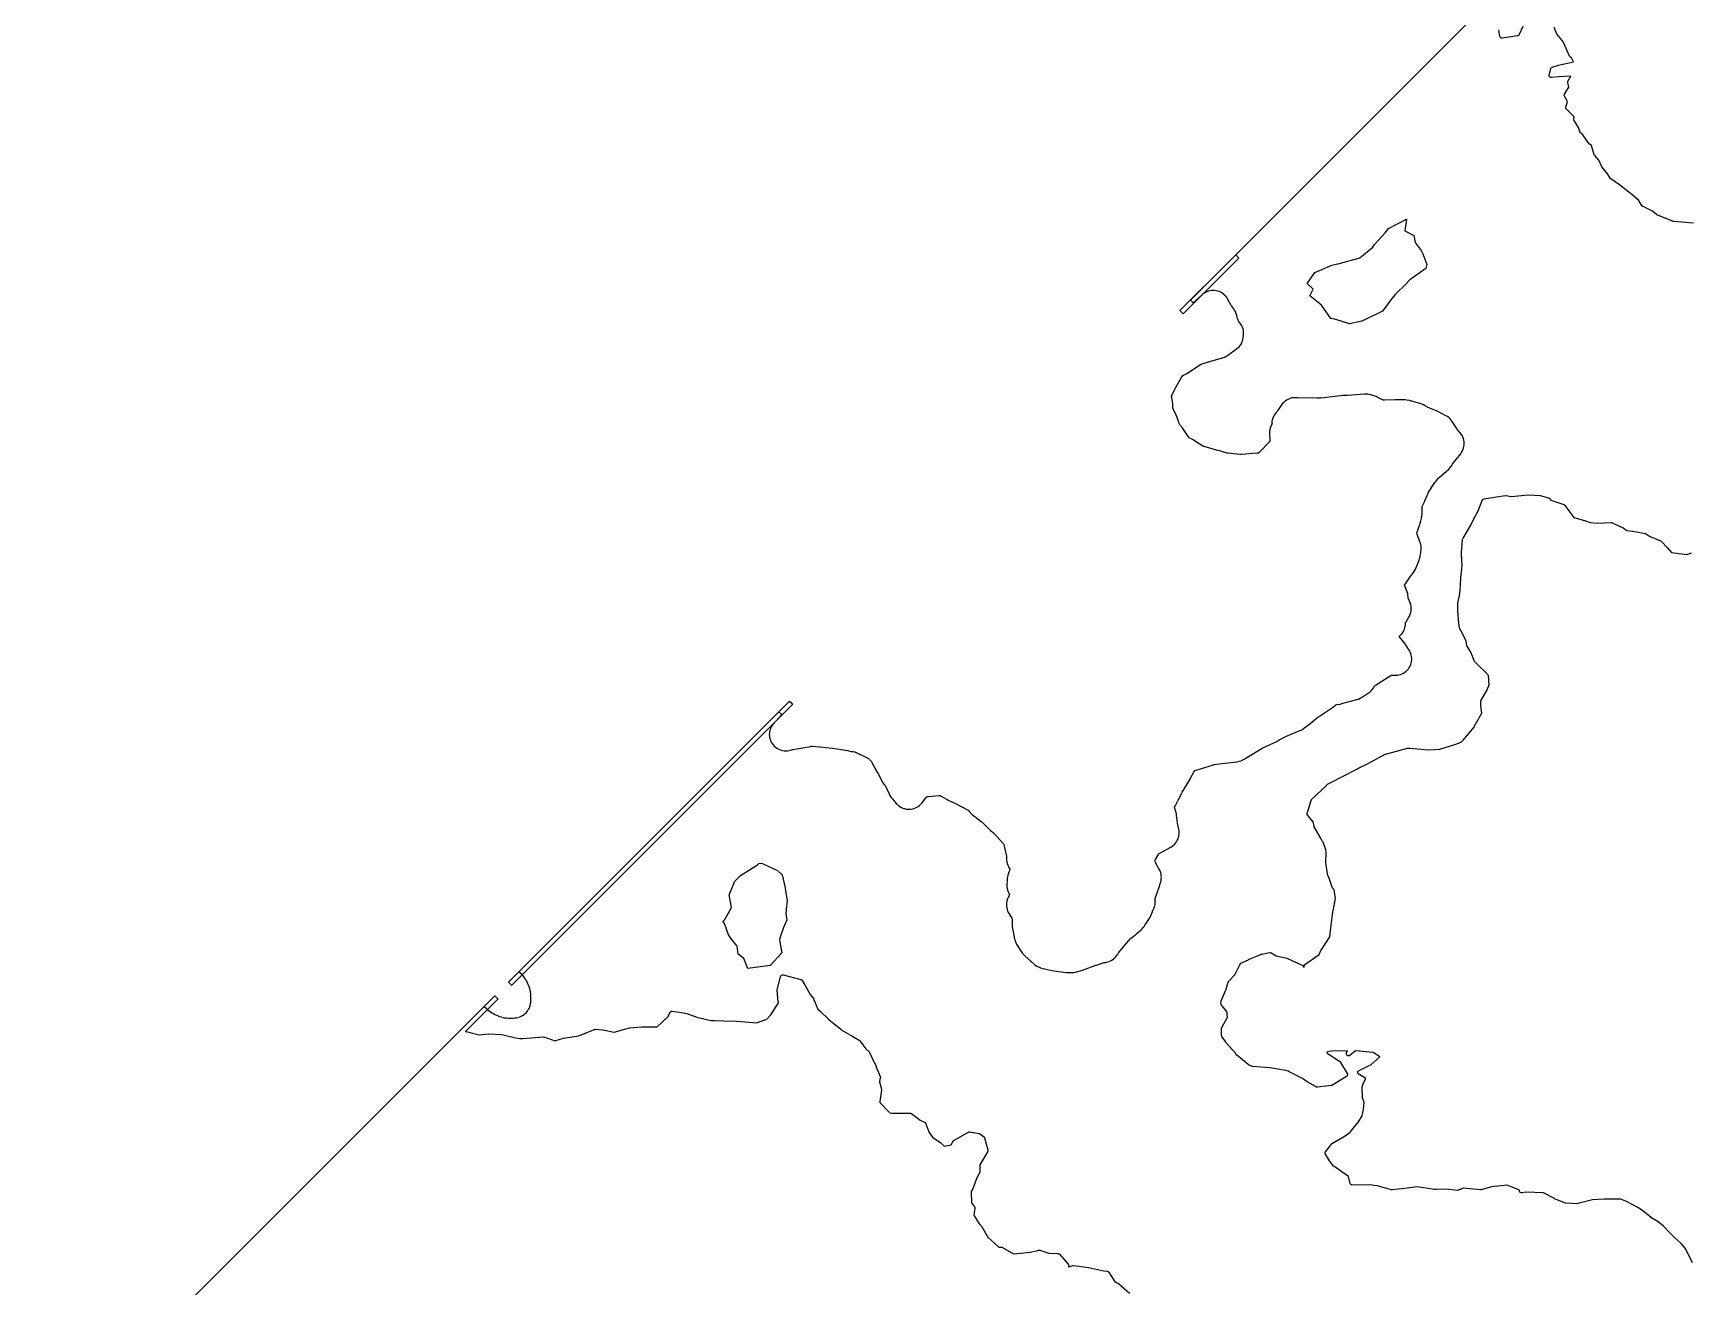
# Model space of a CAD drawing. Header units: millimetres. Extents: x 0 to 600, y 0 to 900.
# Drawn here: x 77.4 to 132.7, y 556.3 to 598.2 of the extents above; entities that cross this region are included whole.
import ezdxf

# ---------------------------------------------------------------- set-up
doc = ezdxf.new("R2010")
doc.units = ezdxf.units.MM
doc.layers.add('CORTE', color=1, linetype='Continuous')
doc.layers.add('GRABADO', color=5, linetype='Continuous')

msp = doc.modelspace()

# ---------------------------------------------------------------- linework, layer by layer
at = {"layer": 'CORTE'}
msp.add_lwpolyline([(77.769, 550.992), (92.47, 565.693), (92.544, 565.619), (92.586, 565.581), (92.631, 565.544), (92.677, 565.51), (92.725, 565.478), (92.774, 565.449), (92.825, 565.422), (92.877, 565.397), (92.93, 565.375), (92.984, 565.356), (93.039, 565.339), (93.095, 565.325), (93.151, 565.314), (93.208, 565.305), (93.265, 565.3), (93.322, 565.297), (93.38, 565.297), (93.437, 565.3), (93.495, 565.305), (93.549, 565.313), (93.603, 565.324), (93.655, 565.34), (93.704, 565.36), (93.752, 565.386), (93.797, 565.416), (93.838, 565.45), (93.876, 565.488), (93.91, 565.529), (93.94, 565.574), (93.966, 565.622), (93.986, 565.671), (94.002, 565.723), (94.013, 565.777), (94.021, 565.832), (94.026, 565.889), (94.029, 565.946), (94.029, 566.004), (94.026, 566.061), (94.021, 566.118), (94.012, 566.175), (94.001, 566.231), (93.987, 566.287), (93.97, 566.342), (93.951, 566.396), (93.929, 566.449), (93.905, 566.501), (93.877, 566.552), (93.848, 566.601), (93.816, 566.649), (93.782, 566.695), (93.745, 566.74), (93.707, 566.782), (93.633, 566.856), (102.301, 575.524), (102.397, 575.433), (102.107, 575.114), (102.075, 575.071), (102.048, 575.024), (102.025, 574.976), (102.007, 574.925), (101.993, 574.872), (101.986, 574.819), (101.983, 574.765), (101.986, 574.711), (101.994, 574.658), (102.007, 574.606), (102.026, 574.555), (102.049, 574.506), (102.077, 574.46), (102.109, 574.417), (102.145, 574.377), (102.185, 574.341), (102.229, 574.309), (102.275, 574.282), (102.324, 574.259), (102.375, 574.241), (102.428, 574.228), (102.481, 574.22), (102.535, 574.218), (102.589, 574.221), (102.642, 574.229), (102.694, 574.243), (102.744, 574.261), (102.752, 574.264), (102.771, 574.268), (103.37, 574.368), (103.394, 574.37), (103.417, 574.37), (103.66, 574.357), (103.679, 574.355), (104.078, 574.311), (104.095, 574.309), (104.599, 574.228), (104.634, 574.221), (104.673, 574.21), (104.718, 574.2), (104.765, 574.194), (104.809, 574.189), (104.834, 574.186), (104.858, 574.176), (105.252, 573.982), (105.271, 573.972), (105.287, 573.958), (105.359, 573.896), (105.378, 573.878), (105.391, 573.855), (105.524, 573.603), (105.552, 573.555), (105.585, 573.51), (105.609, 573.479), (105.619, 573.455), (105.632, 573.42), (105.666, 573.343), (105.746, 573.192), (105.772, 573.148), (105.801, 573.108), (105.835, 573.069), (105.859, 573.043), (105.872, 573.019), (105.979, 572.781), (106.008, 572.727), (106.04, 572.677), (106.08, 572.63), (106.119, 572.588), (106.132, 572.574), (106.221, 572.467), (106.259, 572.426), (106.299, 572.39), (106.343, 572.358), (106.39, 572.331), (106.439, 572.308), (106.49, 572.29), (106.542, 572.278), (106.596, 572.27), (106.65, 572.268), (106.704, 572.272), (106.757, 572.28), (106.809, 572.294), (106.86, 572.313), (106.908, 572.337), (106.954, 572.365), (106.997, 572.398), (107.037, 572.435), (107.074, 572.477), (107.219, 572.659), (107.249, 572.694), (107.295, 572.699), (107.648, 572.724), (107.684, 572.725), (107.716, 572.709), (107.918, 572.593), (107.974, 572.564), (108.179, 572.474), (108.2, 572.464), (108.601, 572.255), (108.629, 572.239), (108.644, 572.219), (108.664, 572.189), (108.695, 572.151), (108.729, 572.117), (108.767, 572.084), (108.993, 571.907), (109.044, 571.871), (109.073, 571.853), (109.09, 571.838), (109.367, 571.561), (109.403, 571.528), (109.443, 571.498), (109.454, 571.49), (109.47, 571.474), (109.775, 571.141), (109.793, 571.12), (109.805, 571.095), (109.812, 571.079), (109.82, 571.058), (109.825, 571.037), (109.893, 570.7), (109.896, 570.677), (109.897, 570.654), (109.896, 570.626), (109.898, 570.568), (109.906, 570.513), (109.919, 570.458), (109.937, 570.405), (109.961, 570.354), (109.991, 570.304), (110.011, 570.275), (109.994, 570.223), (109.959, 570.132), (109.939, 570.072), (109.927, 570.012), (109.921, 569.95), (109.917, 569.842), (109.913, 569.796), (109.912, 569.789), (109.908, 569.734), (109.911, 569.679), (109.919, 569.624), (109.933, 569.57), (109.951, 569.518), (109.976, 569.467), (110.002, 569.419), (109.976, 569.369), (109.972, 569.361), (109.945, 569.309), (109.924, 569.257), (109.908, 569.202), (109.899, 569.146), (109.895, 569.09), (109.897, 569.033), (109.905, 568.976), (109.918, 568.925), (109.934, 568.877), (109.955, 568.83), (109.982, 568.784), (110.073, 568.64), (110.091, 568.609), (110.092, 568.574), (110.089, 568.407), (110.091, 568.348), (110.098, 568.291), (110.118, 568.19), (110.12, 568.18), (110.17, 567.938), (110.183, 567.888), (110.199, 567.841), (110.221, 567.795), (110.247, 567.75), (110.414, 567.49), (110.443, 567.448), (110.475, 567.411), (110.512, 567.375), (110.515, 567.372), (110.809, 567.11), (110.857, 567.07), (110.909, 567.038), (110.965, 567.011), (111.032, 566.983), (111.077, 566.966), (111.123, 566.953), (111.412, 566.885), (111.478, 566.874), (111.905, 566.824), (111.942, 566.821), (112.025, 566.817), (112.085, 566.817), (112.142, 566.823), (112.2, 566.835), (112.384, 566.885), (112.433, 566.901), (112.882, 567.065), (112.897, 567.07), (113.155, 567.151), (113.175, 567.156), (113.199, 567.16), (113.219, 567.163), (113.271, 567.174), (113.322, 567.19), (113.371, 567.211), (113.418, 567.237), (113.461, 567.267), (113.502, 567.301), (113.54, 567.339), (113.573, 567.38), (113.602, 567.425), (113.608, 567.436), (113.623, 567.46), (113.635, 567.477), (113.966, 567.879), (113.989, 567.904), (114.026, 567.942), (114.048, 567.962), (114.391, 568.251), (114.427, 568.284), (114.46, 568.319), (114.488, 568.357), (114.515, 568.398), (114.543, 568.446), (114.679, 568.651), (114.706, 568.696), (114.728, 568.742), (114.746, 568.791), (114.767, 568.858), (114.775, 568.88), (114.78, 568.888), (114.808, 568.94), (114.83, 568.994), (114.846, 569.049), (114.856, 569.106), (114.86, 569.165), (114.862, 569.27), (114.864, 569.296), (114.871, 569.32), (114.989, 569.667), (115.01, 569.742), (115.013, 569.758), (115.025, 569.787), (115.043, 569.84), (115.056, 569.892), (115.064, 569.945), (115.067, 569.999), (115.064, 570.052), (115.056, 570.105), (115.043, 570.158), (115.025, 570.208), (115.002, 570.257), (114.974, 570.303), (114.956, 570.327), (114.945, 570.343), (114.935, 570.362), (114.87, 570.504), (114.851, 570.552), (114.875, 570.598), (114.983, 570.777), (115.002, 570.805), (115.031, 570.821), (115.363, 570.994), (115.413, 571.023), (115.458, 571.056), (115.499, 571.093), (115.536, 571.135), (115.569, 571.179), (115.598, 571.227), (115.621, 571.278), (115.639, 571.331), (115.652, 571.385), (115.659, 571.44), (115.66, 571.496), (115.656, 571.552), (115.645, 571.608), (115.611, 571.755), (115.603, 571.804), (115.595, 571.899), (115.593, 571.919), (115.576, 572.058), (115.567, 572.108), (115.554, 572.157), (115.513, 572.291), (115.502, 572.334), (115.521, 572.374), (115.629, 572.574), (115.643, 572.603), (115.734, 572.795), (115.759, 572.839), (115.802, 572.904), (115.818, 572.928), (116.021, 573.27), (116.031, 573.288), (116.16, 573.524), (116.183, 573.56), (116.223, 573.575), (116.801, 573.753), (116.819, 573.758), (116.837, 573.761), (116.998, 573.781), (117.594, 573.856), (117.661, 573.869), (117.726, 573.889), (117.739, 573.894), (117.784, 573.914), (117.825, 573.936), (117.866, 573.963), (117.889, 573.979), (117.913, 573.995), (118.4, 574.287), (118.428, 574.303), (118.937, 574.546), (119.001, 574.583), (119.046, 574.611), (119.087, 574.635), (119.224, 574.699), (119.237, 574.704), (119.684, 574.893), (119.728, 574.913), (119.768, 574.936), (119.807, 574.964), (120.016, 575.123), (120.027, 575.132), (120.283, 575.337), (120.308, 575.355), (120.741, 575.643), (120.776, 575.668), (120.865, 575.737), (120.891, 575.755), (120.923, 575.762), (121.034, 575.781), (121.093, 575.794), (121.59, 575.93), (121.646, 575.948), (121.698, 575.971), (121.748, 576.001), (121.978, 576.15), (122.02, 576.18), (122.057, 576.213), (122.092, 576.249), (122.123, 576.288), (122.151, 576.329), (122.17, 576.366), (122.183, 576.386), (122.21, 576.405), (122.727, 576.728), (122.761, 576.747), (122.799, 576.744), (122.832, 576.74), (122.886, 576.739), (122.94, 576.743), (122.994, 576.752), (123.046, 576.767), (123.097, 576.786), (123.145, 576.811), (123.191, 576.84), (123.233, 576.874), (123.272, 576.911), (123.307, 576.953), (123.338, 576.997), (123.365, 577.045), (123.386, 577.095), (123.403, 577.146), (123.414, 577.199), (123.42, 577.253), (123.421, 577.308), (123.416, 577.362), (123.406, 577.415), (123.39, 577.467), (123.37, 577.517), (123.345, 577.565), (123.314, 577.612), (123.311, 577.616), (123.196, 577.792), (123.151, 577.851), (123.051, 577.968), (123.002, 578.032), (123.063, 578.098), (123.099, 578.139), (123.129, 578.183), (123.156, 578.229), (123.177, 578.277), (123.194, 578.327), (123.206, 578.378), (123.213, 578.431), (123.214, 578.472), (123.216, 578.498), (123.232, 578.527), (123.324, 578.677), (123.352, 578.728), (123.373, 578.779), (123.389, 578.832), (123.4, 578.887), (123.405, 578.942), (123.404, 578.997), (123.398, 579.053), (123.387, 579.107), (123.37, 579.16), (123.346, 579.213), (123.31, 579.286), (123.297, 579.314), (123.296, 579.345), (123.296, 579.351), (123.294, 579.41), (123.286, 579.467), (123.272, 579.523), (123.251, 579.578), (123.201, 579.696), (123.183, 579.745), (123.21, 579.791), (123.386, 580.056), (123.408, 580.086), (123.481, 580.175), (123.518, 580.224), (123.548, 580.276), (123.573, 580.332), (123.667, 580.581), (123.681, 580.621), (123.691, 580.662), (123.699, 580.696), (123.702, 580.708), (123.712, 580.771), (123.73, 580.937), (123.733, 580.991), (123.731, 581.043), (123.724, 581.095), (123.712, 581.146), (123.695, 581.198), (123.659, 581.289), (123.657, 581.294), (123.602, 581.443), (123.59, 581.481), (123.601, 581.52), (123.669, 581.714), (123.677, 581.738), (123.726, 581.898), (123.737, 581.941), (123.745, 581.984), (123.765, 582.127), (123.77, 582.18), (123.769, 582.234), (123.765, 582.332), (123.765, 582.365), (123.777, 582.395), (123.843, 582.53), (123.855, 582.557), (123.966, 582.818), (123.974, 582.835), (123.984, 582.851), (124.193, 583.171), (124.222, 583.21), (124.305, 583.305), (124.336, 583.336), (124.654, 583.619), (124.692, 583.657), (124.725, 583.696), (124.756, 583.739), (124.786, 583.787), (124.807, 583.816), (125.054, 584.132), (125.086, 584.178), (125.113, 584.224), (125.135, 584.273), (125.152, 584.324), (125.164, 584.377), (125.17, 584.43), (125.172, 584.483), (125.168, 584.537), (125.159, 584.59), (125.145, 584.642), (125.126, 584.692), (125.102, 584.74), (125.073, 584.785), (125.039, 584.829), (125.016, 584.857), (124.917, 584.985), (124.9, 585.01), (124.772, 585.208), (124.738, 585.256), (124.7, 585.298), (124.659, 585.336), (124.613, 585.37), (124.563, 585.399), (124.316, 585.529), (124.266, 585.553), (123.973, 585.673), (123.958, 585.679), (123.944, 585.687), (123.851, 585.743), (123.81, 585.766), (123.769, 585.784), (123.725, 585.799), (123.426, 585.89), (123.384, 585.901), (123.341, 585.909), (123.259, 585.921), (123.196, 585.926), (122.909, 585.936), (122.863, 585.936), (122.507, 585.92), (122.473, 585.921), (122.442, 585.935), (122.312, 586.003), (122.272, 586.021), (122.231, 586.037), (122.059, 586.095), (122.005, 586.11), (121.951, 586.12), (121.897, 586.124), (121.841, 586.122), (121.278, 586.081), (121.239, 586.081), (121.223, 586.081), (121.178, 586.081), (121.132, 586.077), (120.392, 585.986), (120.373, 585.985), (120.355, 585.985), (120.34, 585.986), (120.329, 585.986), (120.266, 585.988), (120.254, 585.989), (119.621, 585.998), (119.59, 585.999), (119.554, 586.003), (119.499, 586.002), (119.443, 585.995), (119.389, 585.983), (119.336, 585.966), (119.285, 585.943), (119.237, 585.916), (119.192, 585.883), (119.15, 585.846), (119.113, 585.806), (119.078, 585.76), (118.945, 585.561), (118.931, 585.543), (118.913, 585.524), (118.899, 585.511), (118.863, 585.468), (118.831, 585.422), (118.804, 585.373), (118.783, 585.322), (118.766, 585.268), (118.755, 585.213), (118.75, 585.155), (118.75, 585.153), (118.761, 585.148), (118.749, 585.12), (118.749, 585.12), (118.747, 585.117), (118.713, 585.04), (118.695, 584.987), (118.683, 584.932), (118.677, 584.876), (118.676, 584.818), (118.685, 584.582), (118.685, 584.536), (118.654, 584.502), (118.336, 584.184), (118.306, 584.157), (118.266, 584.152), (117.737, 584.106), (117.716, 584.105), (117.696, 584.106), (117.298, 584.149), (117.279, 584.152), (117.261, 584.156), (117.075, 584.211), (117.055, 584.217), (116.909, 584.254), (116.902, 584.256), (116.496, 584.369), (116.473, 584.376), (116.452, 584.389), (116.17, 584.568), (116.131, 584.591), (116.02, 584.651), (115.992, 584.667), (115.973, 584.693), (115.806, 584.946), (115.767, 585), (115.686, 585.096), (115.669, 585.118), (115.659, 585.144), (115.593, 585.346), (115.563, 585.421), (115.459, 585.635), (115.446, 585.663), (115.446, 585.694), (115.447, 585.752), (115.445, 585.81), (115.437, 585.868), (115.411, 586.009), (115.406, 586.046), (115.42, 586.081), (115.509, 586.27), (115.52, 586.292), (115.751, 586.704), (115.771, 586.736), (115.805, 586.752), (115.825, 586.761), (115.871, 586.783), (115.914, 586.809), (116.375, 587.111), (116.396, 587.124), (116.419, 587.132), (117.06, 587.32), (117.079, 587.325), (117.13, 587.34), (117.178, 587.36), (117.223, 587.383), (117.268, 587.412), (117.571, 587.628), (117.617, 587.664), (117.657, 587.703), (117.693, 587.746), (117.724, 587.793), (117.75, 587.842), (117.772, 587.894), (117.787, 587.948), (117.797, 588.001), (117.793, 588.002), (117.807, 588.078), (117.811, 588.134), (117.81, 588.19), (117.803, 588.246), (117.79, 588.301), (117.771, 588.354), (117.748, 588.405), (117.719, 588.453), (117.684, 588.5), (117.651, 588.54), (117.634, 588.563), (117.624, 588.59), (117.615, 588.621), (117.608, 588.648), (117.598, 588.698), (117.585, 588.748), (117.567, 588.797), (117.535, 588.876), (117.511, 588.927), (117.483, 588.973), (117.451, 589.017), (117.415, 589.057), (117.409, 589.064), (117.397, 589.083), (117.274, 589.3), (117.245, 589.346), (117.213, 589.388), (117.176, 589.427), (117.136, 589.462), (117.093, 589.492), (117.047, 589.519), (116.998, 589.541), (116.948, 589.558), (116.896, 589.57), (116.844, 589.577), (116.791, 589.579), (116.738, 589.576), (116.685, 589.568), (116.634, 589.555), (116.584, 589.537), (116.536, 589.514), (116.491, 589.486), (116.448, 589.455), (116.129, 589.166), (116.039, 589.261), (181.878, 655.101)], dxfattribs=at)
at = {"layer": 'GRABADO'}
for points in [[(127.124, 598.384), (127.008, 598.121), (127.002, 598.108), (126.985, 598.092), (126.965, 598.081), (126.952, 598.078), (126.442, 597.999), (126.43, 597.999), (126.423, 598), (126.416, 598.001), (126.408, 598.004), (126.392, 598.011), (126.375, 598.028), (126.367, 598.043), (126.363, 598.055), (126.326, 598.274)], [(132.82, 591.824), (132.166, 591.885), (132.165, 591.885), (132.148, 591.887), (132.142, 591.886), (132.124, 591.891), (131.6, 592.109), (131.592, 592.113), (131.585, 592.118), (131.449, 592.224), (131.125, 592.388), (131.118, 592.393), (131.113, 592.398), (131.104, 592.407), (131.101, 592.413), (130.992, 592.598), (130.768, 592.781), (130.561, 592.938), (130.561, 592.938), (130.352, 593.102), (130.067, 593.302), (130.058, 593.311), (129.949, 593.47), (129.773, 593.694), (129.769, 593.699), (129.765, 593.707), (129.662, 593.927), (129.526, 594.079), (129.524, 594.082), (129.518, 594.09), (129.513, 594.102), (129.422, 594.421), (129.36, 594.457), (129.359, 594.458), (129.349, 594.465), (129.339, 594.475), (129.093, 594.816), (129.055, 594.843), (129.05, 594.847), (129.041, 594.855), (129.036, 594.863), (129.033, 594.868), (129.03, 594.876), (129.028, 594.881), (128.989, 595.021), (128.836, 595.257), (128.829, 595.268), (128.826, 595.282), (128.824, 595.295), (128.826, 595.312), (128.827, 595.318), (128.843, 595.369), (128.581, 595.631), (128.577, 595.635), (128.571, 595.644), (128.566, 595.654), (128.563, 595.664), (128.561, 595.676), (128.561, 595.685), (128.562, 595.695), (128.613, 595.885), (128.519, 596.063), (128.516, 596.069), (128.512, 596.081), (128.511, 596.097), (128.513, 596.116), (128.519, 596.131), (128.663, 596.363), (128.628, 596.52), (128.626, 596.533), (128.628, 596.545), (128.63, 596.561), (128.638, 596.573), (128.732, 596.729), (128.317, 596.706), (128.083, 596.685), (128.074, 596.685), (128.06, 596.687), (128.05, 596.691), (128.045, 596.693), (128.035, 596.699), (128.025, 596.708), (128.021, 596.713), (128.015, 596.721), (128.011, 596.73), (128.009, 596.733), (128.005, 596.748), (128.005, 596.763), (128.005, 596.772), (128.035, 596.891), (128.059, 596.986), (128.063, 596.995), (128.066, 597.001), (128.072, 597.009), (128.083, 597.021), (128.096, 597.029), (128.106, 597.033), (128.32, 597.097), (128.323, 597.098), (128.813, 597.209), (128.754, 597.343), (128.713, 597.37), (128.707, 597.374), (128.695, 597.385), (128.687, 597.396), (128.684, 597.403), (128.534, 597.755), (128.462, 597.903), (128.273, 598.118), (128.268, 598.122), (128.26, 598.136), (128.175, 598.356)], [(132.794, 557.139), (132.653, 557.41), (132.652, 557.411), (132.55, 557.629), (132.409, 557.781), (132.187, 557.982), (132.019, 558.15), (131.825, 558.359), (131.644, 558.508), (131.403, 558.652), (131.4, 558.653), (131.395, 558.657), (131.146, 558.861), (130.983, 558.973), (130.567, 559.19), (130.504, 559.215), (130.388, 559.256), (129.84, 559.258), (129.448, 559.238), (128.967, 559.11), (128.961, 559.109), (128.952, 559.108), (128.948, 559.108), (128.566, 559.121), (128.553, 559.123), (128.299, 559.231), (128.186, 559.274), (128.181, 559.276), (127.818, 559.476), (127.224, 559.492), (127.106, 559.47), (127.099, 559.468), (127.084, 559.468), (127.07, 559.471), (127.055, 559.477), (127.043, 559.486), (127.031, 559.498), (127.019, 559.519), (127.017, 559.531), (127.014, 559.554), (126.606, 559.731), (126.077, 559.666), (125.738, 559.575), (125.732, 559.573), (125.72, 559.572), (125.713, 559.572), (125.133, 559.624), (124.985, 559.558), (124.973, 559.554), (124.961, 559.553), (124.953, 559.553), (124.558, 559.598), (124.249, 559.583), (124.173, 559.584), (124.169, 559.585), (123.597, 559.67), (123.188, 559.613), (123.186, 559.612), (122.762, 559.572), (122.753, 559.572), (122.743, 559.574), (122.27, 559.7), (122.154, 559.72), (122.059, 559.735), (121.438, 559.73), (121.431, 559.73), (121.42, 559.732), (121.408, 559.736), (121.399, 559.741), (121.391, 559.746), (121.376, 559.76), (121.368, 559.778), (121.366, 559.786), (121.305, 560.021), (121.087, 560.174), (120.818, 560.356), (120.809, 560.364), (120.681, 560.534), (120.678, 560.536), (120.541, 560.762), (120.538, 560.768), (120.534, 560.777), (120.533, 560.78), (120.53, 560.791), (120.53, 560.809), (120.533, 560.822), (120.535, 560.829), (120.541, 560.842), (120.752, 561.103), (120.758, 561.112), (120.773, 561.123), (121.204, 561.377), (121.369, 561.491), (121.646, 561.844), (121.761, 562.035), (121.808, 562.26), (121.836, 562.489), (121.781, 562.642), (121.779, 562.647), (121.778, 562.654), (121.777, 562.661), (121.768, 562.98), (121.769, 562.986), (121.77, 562.992), (121.8, 563.11), (121.802, 563.116), (121.805, 563.123), (121.888, 563.283), (121.655, 563.425), (121.648, 563.431), (121.641, 563.438), (121.636, 563.445), (121.632, 563.451), (121.627, 563.462), (121.624, 563.471), (121.623, 563.481), (121.623, 563.492), (121.624, 563.502), (121.627, 563.514), (121.636, 563.531), (121.651, 563.546), (121.661, 563.553), (122.067, 563.756), (122.353, 564.01), (122.137, 564.154), (121.54, 564.209), (121.359, 564.057), (121.352, 564.052), (121.341, 564.046), (121.327, 564.042), (121.316, 564.041), (121.301, 564.041), (121.286, 564.046), (121.272, 564.053), (121.26, 564.063), (121.25, 564.074), (121.243, 564.09), (121.24, 564.1), (121.238, 564.11), (121.238, 564.12), (121.239, 564.132), (121.243, 564.142), (121.243, 564.144), (121.245, 564.148), (121.28, 564.212), (120.736, 564.197), (120.614, 564.176), (120.592, 564.15), (120.599, 564.135), (121.013, 563.867), (121.019, 563.863), (121.025, 563.856), (121.03, 563.851), (121.034, 563.844), (121.046, 563.82), (121.265, 563.455), (121.269, 563.449), (121.271, 563.442), (121.273, 563.436), (121.275, 563.427), (121.275, 563.42), (121.275, 563.405), (121.27, 563.388), (121.265, 563.379), (121.258, 563.369), (121.25, 563.361), (121.243, 563.355), (120.751, 563.056), (120.74, 563.051), (120.729, 563.049), (120.271, 562.996), (120.264, 562.996), (120.253, 562.997), (120.241, 563.001), (120.235, 563.004), (119.928, 563.179), (119.771, 563.287), (119.33, 563.51), (119.329, 563.51), (119.292, 563.53), (119.22, 563.547), (118.681, 563.637), (118.103, 563.687), (118.092, 563.689), (118.001, 563.725), (117.994, 563.729), (117.985, 563.734), (117.978, 563.742), (117.965, 563.757), (117.58, 564.062), (117.573, 564.066), (117.562, 564.08), (117.556, 564.089), (117.537, 564.134), (117.229, 564.471), (117.227, 564.473), (117.216, 564.488), (117.211, 564.505), (117.208, 564.52), (117.087, 564.683), (117.084, 564.69), (117.079, 564.701), (117.077, 564.716), (117.072, 564.954), (117.072, 564.96), (117.074, 564.97), (117.076, 564.979), (117.08, 564.987), (117.267, 565.337), (117.259, 565.395), (117.259, 565.401), (117.259, 565.497), (117.066, 565.752), (117.059, 565.763), (117.053, 565.783), (117.053, 565.802), (117.065, 565.869), (117.066, 565.877), (117.228, 566.265), (117.29, 566.5), (117.292, 566.506), (117.295, 566.512), (117.298, 566.516), (117.302, 566.523), (117.512, 566.745), (117.693, 567.102), (117.698, 567.108), (117.702, 567.113), (117.708, 567.12), (117.715, 567.125), (117.718, 567.127), (117.722, 567.129), (117.969, 567.25), (117.971, 567.251), (118.407, 567.436), (118.414, 567.439), (118.689, 567.488), (118.701, 567.488), (118.707, 567.487), (118.711, 567.487), (118.717, 567.485), (118.724, 567.483), (118.732, 567.479), (118.9, 567.377), (119.263, 567.298), (119.27, 567.296), (119.277, 567.294), (119.763, 567.072), (119.767, 567.07), (119.772, 567.067), (119.778, 567.062), (119.784, 567.056), (119.79, 567.049), (119.792, 567.044), (119.802, 567.028), (119.836, 566.994), (119.831, 567.003), (119.828, 567.014), (119.827, 567.021), (119.826, 567.028), (119.827, 567.042), (119.831, 567.056), (119.835, 567.066), (119.841, 567.076), (119.848, 567.083), (119.855, 567.089), (120.335, 567.42), (120.386, 567.554), (120.387, 567.559), (120.393, 567.569), (120.686, 568.018), (120.731, 568.397), (120.731, 568.397), (120.788, 568.848), (120.788, 568.855), (120.788, 568.862), (120.79, 568.872), (120.791, 568.875), (120.794, 568.884), (120.873, 569.289), (120.829, 569.585), (120.78, 569.642), (120.772, 569.65), (120.765, 569.666), (120.677, 569.941), (120.625, 570.068), (120.623, 570.072), (120.612, 570.117), (120.61, 570.12), (120.551, 570.498), (120.55, 570.504), (120.55, 570.508), (120.56, 570.828), (120.551, 570.913), (120.484, 571.113), (120.384, 571.294), (120.382, 571.299), (120.367, 571.339), (120.169, 571.679), (120.167, 571.681), (120.165, 571.686), (120.161, 571.695), (120.16, 571.702), (120.134, 571.846), (119.948, 572.061), (119.943, 572.069), (119.94, 572.075), (119.935, 572.085), (119.932, 572.106), (119.933, 572.119), (119.934, 572.124), (120.064, 572.563), (120.065, 572.567), (120.068, 572.576), (120.074, 572.585), (120.08, 572.593), (120.083, 572.597), (120.087, 572.601), (120.578, 573.066), (120.581, 573.073), (120.584, 573.079), (120.596, 573.096), (120.61, 573.106), (121.245, 573.43), (121.731, 573.686), (121.733, 573.687), (121.898, 573.763), (122.071, 573.848), (122.535, 574.107), (122.542, 574.11), (122.546, 574.112), (123.281, 574.308), (123.288, 574.31), (123.298, 574.31), (123.36, 574.307), (123.361, 574.307), (123.982, 574.252), (124.357, 574.275), (124.89, 574.442), (125.07, 574.507), (125.137, 574.576), (125.504, 575.011), (125.513, 575.03), (125.528, 575.083), (125.532, 575.091), (125.757, 575.476), (125.726, 575.712), (125.726, 575.718), (125.731, 575.882), (125.731, 575.888), (125.734, 575.9), (125.739, 575.912), (125.91, 576.208), (125.981, 576.362), (126.004, 576.431), (125.982, 576.729), (125.898, 576.838), (125.638, 577.073), (125.635, 577.076), (125.52, 577.205), (125.516, 577.211), (125.51, 577.219), (125.508, 577.225), (125.405, 577.484), (125.266, 577.709), (125.263, 577.715), (125.259, 577.726), (125.232, 577.893), (125.062, 578.238), (125.039, 578.266), (125.031, 578.278), (125.028, 578.288), (125.027, 578.291), (125.005, 578.392), (124.972, 578.716), (124.972, 578.718), (124.962, 578.929), (124.96, 579.143), (124.96, 579.153), (125.017, 579.387), (125.038, 579.583), (125.051, 579.763), (125.059, 580.003), (125.059, 580.007), (125.096, 580.285), (125.106, 580.426), (125.09, 580.522), (125.089, 580.524), (125.088, 580.531), (125.085, 580.849), (125.085, 580.852), (125.114, 581.252), (125.116, 581.26), (125.118, 581.268), (125.141, 581.314), (125.207, 581.421), (125.399, 581.77), (125.466, 581.913), (125.632, 582.222), (125.773, 582.574), (125.775, 582.58), (125.783, 582.593), (125.791, 582.603), (125.802, 582.612), (125.815, 582.619), (125.829, 582.623), (126.541, 582.735), (126.55, 582.736), (126.558, 582.735), (126.749, 582.705), (127.303, 582.761), (127.309, 582.762), (127.696, 582.742), (127.699, 582.742), (127.706, 582.741), (127.983, 582.663), (127.992, 582.659), (128.005, 582.651), (128.015, 582.641), (128.061, 582.581), (128.5, 582.436), (128.508, 582.433), (128.512, 582.43), (128.516, 582.428), (128.526, 582.42), (128.533, 582.41), (128.66, 582.222), (128.831, 582.007), (129.186, 581.907), (129.189, 581.906), (129.371, 581.841), (129.607, 581.812), (130.077, 581.835), (130.085, 581.837), (130.101, 581.834), (130.107, 581.833), (130.113, 581.831), (130.474, 581.662), (130.481, 581.659), (130.595, 581.575), (130.868, 581.542), (131.215, 581.466), (131.221, 581.465), (131.23, 581.461), (131.382, 581.367), (131.727, 581.226), (131.736, 581.222), (131.749, 581.212), (131.752, 581.208), (131.944, 581.007), (131.946, 581.006), (132.088, 580.838), (132.6, 580.775), (132.754, 580.823)], [(77.416, 550.638), (92.824, 566.046), (92.888, 565.982), (92.913, 565.96), (92.933, 565.943), (91.845, 564.855), (91.906, 564.838), (92.298, 564.746), (92.613, 564.777), (92.618, 564.777), (93.047, 564.758), (93.054, 564.758), (93.518, 564.645), (93.659, 564.623), (93.76, 564.616), (94.442, 564.675), (94.453, 564.673), (94.461, 564.672), (94.824, 564.539), (95.116, 564.633), (95.122, 564.636), (95.613, 564.706), (96.145, 564.922), (96.156, 564.925), (96.171, 564.927), (96.425, 564.907), (96.809, 564.83), (97.316, 564.971), (97.323, 564.972), (97.725, 565.005), (98.242, 565.014), (98.599, 565.345), (98.673, 565.492), (98.679, 565.502), (98.694, 565.517), (98.712, 565.526), (98.721, 565.528), (98.731, 565.53), (98.743, 565.53), (98.976, 565.5), (98.979, 565.5), (99.23, 565.449), (99.562, 565.336), (100.036, 565.225), (100.164, 565.22), (100.468, 565.207), (100.879, 565.198), (100.881, 565.198), (101.055, 565.184), (101.556, 565.147), (101.896, 565.267), (102.028, 565.407), (102.294, 565.811), (102.294, 565.812), (102.284, 565.828), (102.279, 565.844), (102.246, 566.234), (102.246, 566.24), (102.246, 566.249), (102.359, 566.681), (102.359, 566.689), (102.37, 566.711), (102.378, 566.721), (102.384, 566.727), (102.398, 566.738), (102.412, 566.743), (102.419, 566.744), (102.429, 566.746), (102.444, 566.746), (103.032, 566.594), (103.04, 566.592), (103.052, 566.586), (103.062, 566.58), (103.074, 566.568), (103.079, 566.561), (103.081, 566.558), (103.177, 566.386), (103.342, 566.092), (103.416, 566.015), (103.422, 566.009), (103.428, 565.998), (103.43, 565.994), (103.601, 565.603), (103.603, 565.598), (103.679, 565.532), (103.968, 565.256), (103.973, 565.251), (103.974, 565.249), (104.365, 564.927), (104.402, 564.901), (104.773, 564.687), (104.773, 564.687), (104.985, 564.56), (104.993, 564.554), (104.999, 564.547), (105.207, 564.27), (105.311, 564.175), (105.318, 564.169), (105.325, 564.159), (105.327, 564.154), (105.498, 563.796), (105.518, 563.762), (105.522, 563.755), (105.523, 563.749), (105.557, 563.645), (105.684, 563.352), (105.688, 563.337), (105.688, 563.324), (105.687, 563.316), (105.655, 563.17), (105.721, 562.932), (105.724, 562.923), (105.724, 562.908), (105.724, 562.902), (105.669, 562.52), (105.666, 562.482), (105.666, 562.481), (105.992, 562.155), (106.001, 562.141), (106.004, 562.135), (106.067, 562.133), (106.684, 562.128), (106.696, 562.127), (106.708, 562.123), (106.715, 562.12), (106.721, 562.116), (106.724, 562.114), (107.014, 561.896), (107.163, 561.824), (107.18, 561.813), (107.189, 561.799), (107.191, 561.797), (107.194, 561.791), (107.322, 561.485), (107.43, 561.323), (107.702, 561.142), (107.818, 561.027), (108.053, 561.07), (108.118, 561.195), (108.122, 561.201), (108.13, 561.212), (108.141, 561.221), (108.146, 561.224), (108.626, 561.494), (108.636, 561.499), (108.648, 561.501), (108.657, 561.502), (108.663, 561.502), (108.669, 561.502), (108.977, 561.45), (108.992, 561.446), (109.004, 561.438), (109.131, 561.351), (109.137, 561.347), (109.151, 561.334), (109.159, 561.321), (109.163, 561.311), (109.274, 560.906), (109.275, 560.904), (109.277, 560.893), (109.278, 560.874), (109.272, 560.856), (109.271, 560.853), (109.27, 560.849), (109.264, 560.837), (109.004, 560.4), (109.009, 560.172), (109.009, 560.166), (109.006, 560.148), (109, 560.136), (108.901, 559.954), (108.769, 559.606), (108.722, 559.511), (108.713, 559.477), (108.733, 559.142), (108.829, 559.005), (108.831, 559.003), (108.836, 558.995), (108.84, 558.983), (108.842, 558.971), (108.842, 558.958), (108.804, 558.721), (108.99, 558.435), (109.049, 558.373), (109.053, 558.368), (109.059, 558.36), (109.272, 557.986), (109.641, 557.662), (109.742, 557.656), (109.755, 557.654), (109.769, 557.648), (110.134, 557.433), (110.693, 557.491), (110.972, 557.561), (110.985, 557.563), (111.001, 557.561), (111.009, 557.559), (111.315, 557.455), (111.614, 557.444), (111.623, 557.443), (111.631, 557.441), (111.634, 557.44), (111.647, 557.435), (111.661, 557.424), (111.95, 557.093), (111.954, 557.089), (111.963, 557.074), (111.967, 557.064), (111.969, 557.055), (111.97, 557.045), (111.97, 557.04), (111.968, 557.006), (112.122, 557.042), (112.135, 557.044), (112.146, 557.043), (112.633, 556.976), (113.138, 556.868), (113.244, 556.857), (113.252, 556.857), (113.265, 556.853), (113.268, 556.852), (113.282, 556.846), (113.298, 556.83), (113.527, 556.486), (113.614, 556.46), (113.624, 556.455), (113.628, 556.452), (113.633, 556.449), (113.999, 556.121)]]:
    msp.add_lwpolyline(points, dxfattribs=at)
for points in [[(123.787, 590.8), (123.926, 590.445), (123.891, 590.317), (123.361, 589.938), (123.227, 589.796), (122.875, 589.453), (122.759, 589.314), (122.44, 588.893), (122.286, 588.808), (121.752, 588.56), (121.341, 588.468), (120.887, 588.612), (120.724, 588.64), (120.47, 589.009), (120.407, 589.087), (120.024, 589.397), (120.135, 589.628), (119.928, 589.815), (120.185, 590.185), (120.752, 590.426), (120.939, 590.473), (120.968, 590.47), (121.688, 590.668), (122.125, 591.025), (122.181, 591.111), (122.532, 591.501), (122.644, 591.653), (123.245, 591.964), (123.19, 591.57), (123.494, 591.417), (123.533, 591.185), (123.733, 590.909), (123.787, 590.8)], [(117.28, 590.503), (117.545, 590.768), (117.651, 590.662), (115.789, 588.8), (115.767, 588.821), (115.685, 588.907), (117.28, 590.503)], [(102.655, 575.878), (102.742, 575.795), (102.763, 575.773), (93.383, 566.393), (93.367, 566.413), (93.344, 566.438), (93.28, 566.502), (102.655, 575.878)], [(102.544, 568.925), (102.533, 568.791), (102.572, 568.565), (102.461, 568.328), (102.337, 567.965), (102.319, 567.91), (102.335, 567.841), (102.401, 567.479), (102.011, 567.06), (101.267, 566.955), (101.129, 567.295), (100.94, 567.432), (100.911, 567.706), (100.722, 567.939), (100.625, 568.081), (100.483, 568.452), (100.429, 568.521), (100.498, 568.592), (100.72, 568.988), (100.65, 569.355), (100.649, 569.385), (100.648, 569.417), (100.828, 569.874), (101.018, 570.064), (101.594, 570.419), (101.633, 570.456), (101.718, 570.467), (101.78, 570.445), (102.261, 570.222), (102.414, 570.076), (102.51, 569.65), (102.511, 569.641), (102.514, 569.625), (102.575, 569.217), (102.544, 568.925)]]:
    msp.add_lwpolyline(points, close=True, dxfattribs=at)

doc.saveas('drawing.dxf')
